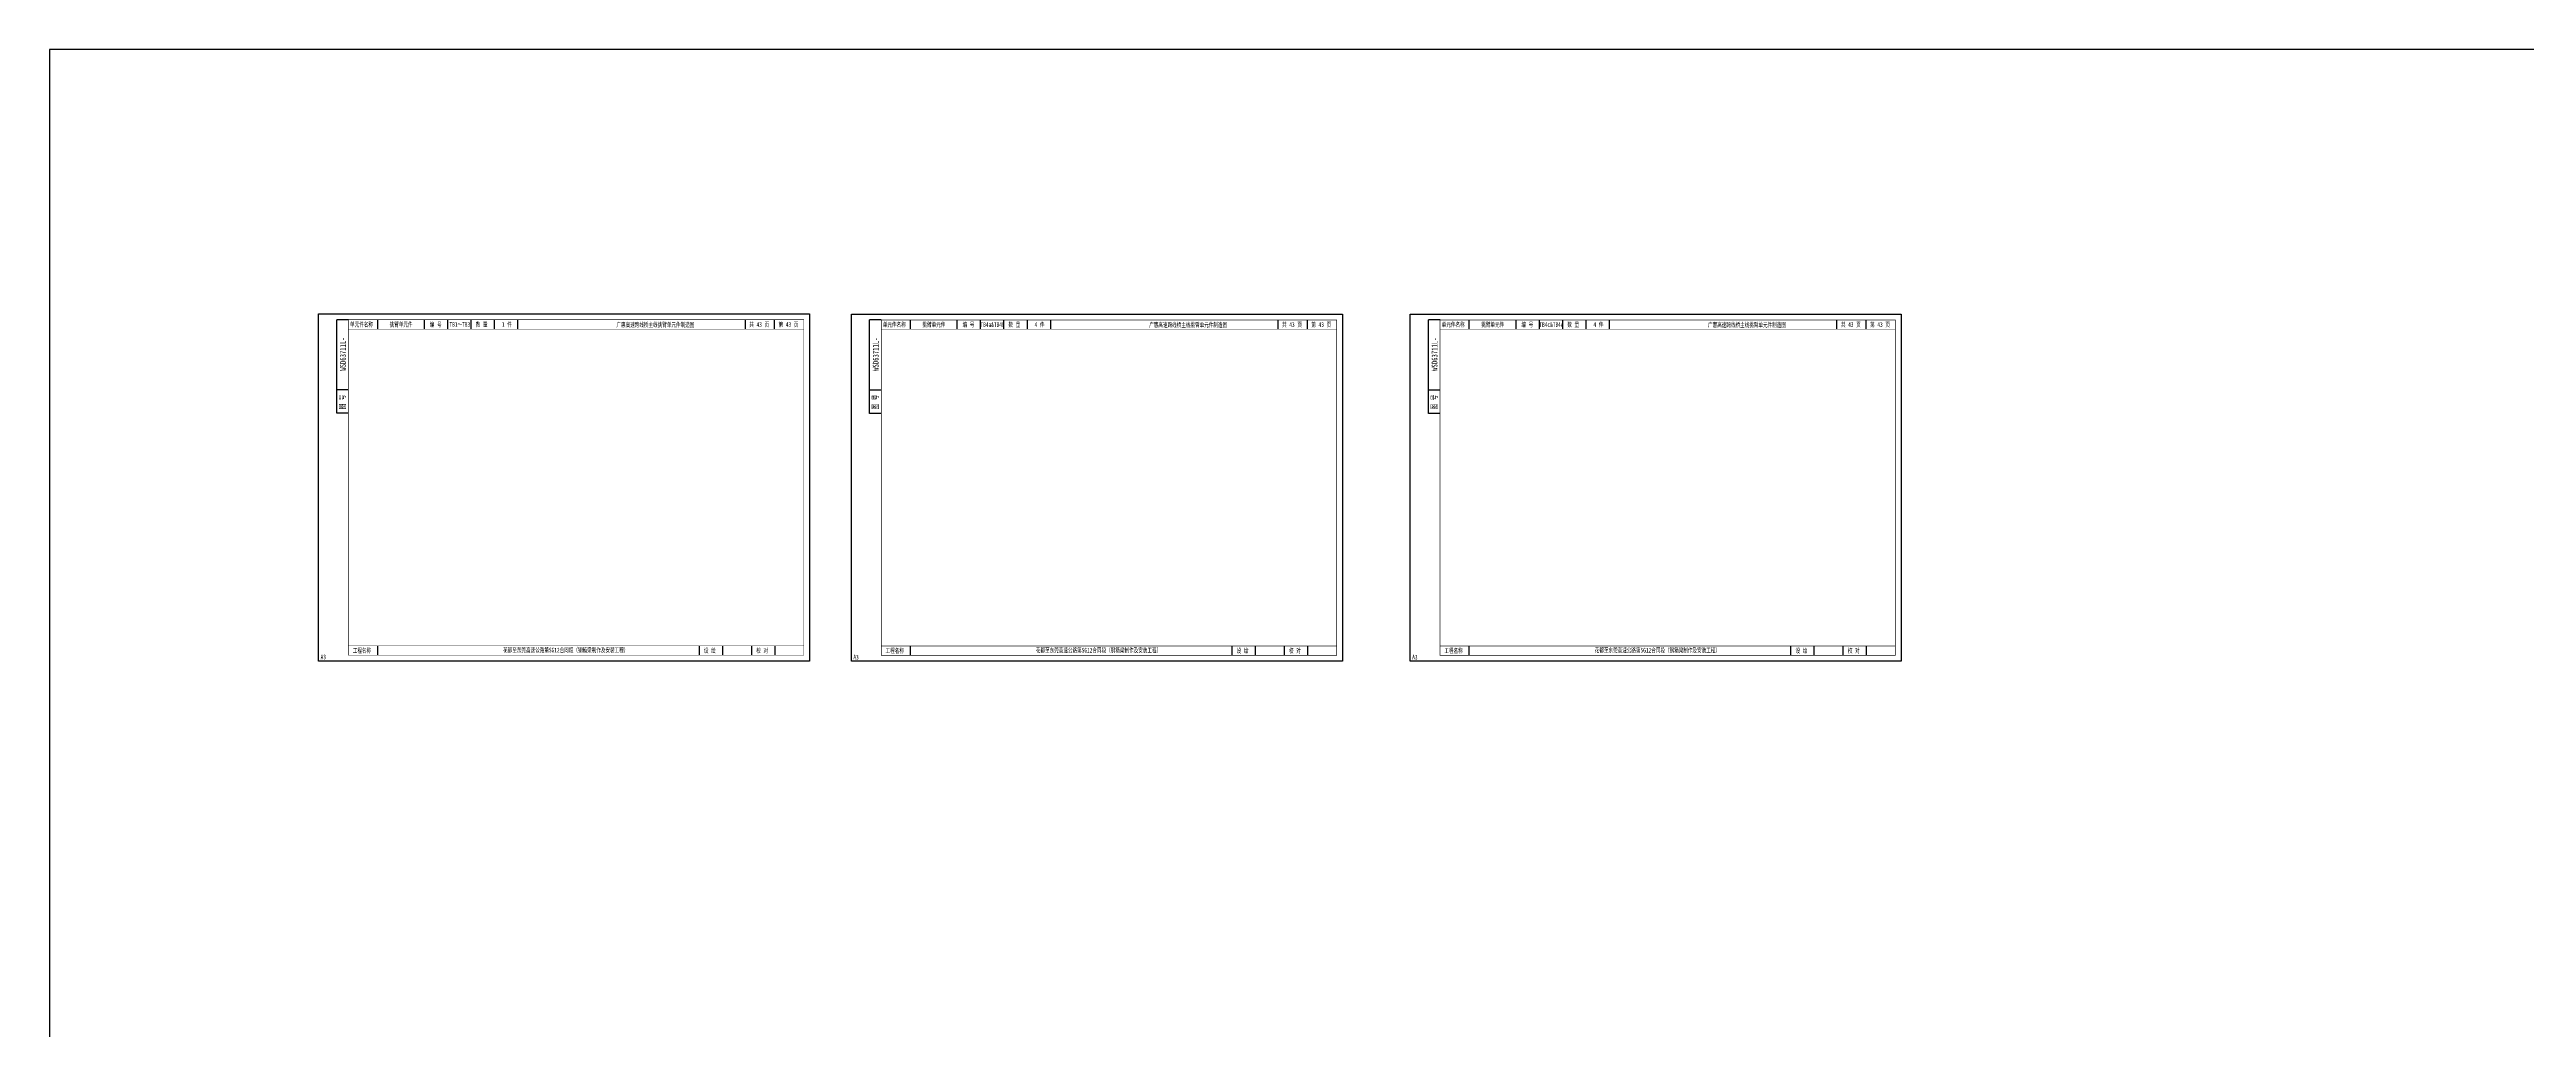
# Model space of a CAD drawing. Extents: x 1629247 to 2251351, y -601856 to -65897.
# Drawn here: x 1629247 to 1692801, y -124847 to -99691 of the extents above; entities that cross this region are included whole.
import ezdxf
from ezdxf.enums import TextEntityAlignment as Align

# ---------------------------------------------------------------- set-up
doc = ezdxf.new("R2010")
doc.units = 0
doc.header["$LTSCALE"] = 2
doc.header["$MEASUREMENT"] = 0
doc.layers.get('0').update_dxf_attribs({"linetype": 'CONTINUOUS'})
doc.layers.add('A3', color=7, linetype='CONTINUOUS')
doc.styles.add('仿宋', font='仿宋_GB2312_1.ttf', dxfattribs={"width": 0.7})

msp = doc.modelspace()

# ---------------------------------------------------------------- linework, layer by layer
at = {"color": 7, "ltscale": 3}
msp.add_lwpolyline([(2057050.8, -99691.1), (1629247.3, -99691.1), (1629247.3, -601856.5), (2057050.8, -601856.5)], close=True, dxfattribs=at)
at = {"layer": 'A3'}
for p, q in [((1636617, -109028.1), (1636617, -106628.1)), ((1636917, -106628.1), (1636617, -106628.1)), ((1637667, -106868.1), (1637667, -106628.1)), ((1638867, -106868.1), (1638867, -106628.1)), ((1639467, -106868.1), (1639467, -106628.1)), ((1640067, -106868.1), (1640067, -106628.1)), ((1640667, -106868.1), (1640667, -106628.1)), ((1641267, -106868.1), (1641267, -106628.1)), ((1647100.5, -106868.1), (1647100.5, -106628.1)), ((1647850.5, -106868.1), (1647850.5, -106628.1)), ((1650287.2, -109032), (1650287.2, -106632)), ((1650587.2, -106632), (1650287.2, -106632)), ((1651337.2, -106872), (1651337.2, -106632)), ((1652537.2, -106872), (1652537.2, -106632)), ((1653137.2, -106872), (1653137.2, -106632)), ((1653737.2, -106872), (1653737.2, -106632)), ((1654337.2, -106872), (1654337.2, -106632)), ((1654937.2, -106872), (1654937.2, -106632)), ((1660770.7, -106872), (1660770.7, -106632)), ((1661520.7, -106872), (1661520.7, -106632)), ((1664626, -109032), (1664626, -106632)), ((1664926, -106632), (1664626, -106632)), ((1665676, -106872), (1665676, -106632)), ((1666876, -106872), (1666876, -106632)), ((1667476, -106872), (1667476, -106632)), ((1668076, -106872), (1668076, -106632)), ((1668676, -106872), (1668676, -106632)), ((1669276, -106872), (1669276, -106632)), ((1675109.5, -106872), (1675109.5, -106632)), ((1675859.5, -106872), (1675859.5, -106632)), ((1636917, -108428.1), (1636617, -108428.1)), ((1650587.2, -108432), (1650287.2, -108432)), ((1664926, -108432), (1664626, -108432)), ((1636917, -109028.1), (1636617, -109028.1)), ((1650587.2, -109032), (1650287.2, -109032)), ((1664926, -109032), (1664626, -109032)), ((1637667, -115238.1), (1637667, -114998.1)), ((1645920, -115238.1), (1645920, -114998.1)), ((1646520, -115238.1), (1646520, -114998.1)), ((1647262.9, -115238.1), (1647262.9, -114998.1)), ((1647862.9, -115238.1), (1647862.9, -114998.1)), ((1651337.2, -115242), (1651337.2, -115002)), ((1659590.1, -115242), (1659590.1, -115002)), ((1660190.1, -115242), (1660190.1, -115002)), ((1660933, -115242), (1660933, -115002)), ((1661533, -115242), (1661533, -115002)), ((1665676, -115242), (1665676, -115002)), ((1673929, -115242), (1673929, -115002)), ((1674529, -115242), (1674529, -115002)), ((1675271.8, -115242), (1675271.8, -115002)), ((1675871.8, -115242), (1675871.8, -115002))]:
    msp.add_line(p, q, dxfattribs=at)
for points in [[(1648750.5, -106478.1), (1648750.5, -115388.1), (1636150.5, -115388.1), (1636150.5, -106478.1)], [(1662420.7, -106482), (1662420.7, -115392), (1649820.7, -115392), (1649820.7, -106482)], [(1676759.5, -106482), (1676759.5, -115392), (1664159.5, -115392), (1664159.5, -106482)]]:
    msp.add_lwpolyline(points, close=True, dxfattribs=at)
for points, const_width in [([(1636917, -106628.1), (1648600.5, -106628.1), (1648600.5, -115238.1), (1636917, -115238.1), (1636917, -106628.1)], 15), ([(1650587.2, -106632), (1662270.7, -106632), (1662270.7, -115242), (1650587.2, -115242), (1650587.2, -106632)], 15), ([(1664926, -106632), (1676609.5, -106632), (1676609.5, -115242), (1664926, -115242), (1664926, -106632)], 15), ([(1636917, -106868.1), (1648600.5, -106868.1)], 12), ([(1650587.2, -106872), (1662270.7, -106872)], 12), ([(1664926, -106872), (1676609.5, -106872)], 12), ([(1636917, -114998.1), (1648600.5, -114998.1)], 12), ([(1650587.2, -115002), (1662270.7, -115002)], 12), ([(1664926, -115002), (1676609.5, -115002)], 12)]:
    msp.add_lwpolyline(points, dxfattribs=dict(at, const_width=const_width))

# ---------------------------------------------------------------- texts
at = {"layer": 'A3', "color": 7, "linetype": 'Continuous', "style": '仿宋', "width": 0.7}
for s, p in [('单元件名称', (1636958.7, -106808.2)), ('编 号', (1639004.3, -106808.2)), ('数 量', (1640182, -106808.2)), ('共 43 页', (1647202, -106808.2)), ('第 43 页', (1647952, -106808.2)), ('单元件名称', (1650628.8, -106812.2)), ('编 号', (1652674.4, -106812.2)), ('数 量', (1653852.1, -106812.2)), ('共 43 页', (1660872.2, -106812.2)), ('第 43 页', (1661622.2, -106812.2)), ('单元件名称', (1664967.7, -106812.2)), ('编 号', (1667013.3, -106812.2)), ('数 量', (1668190.9, -106812.2)), ('共 43 页', (1675211, -106812.2)), ('第 43 页', (1675961, -106812.2)), ('花都至东莞高速公路第SG12合同段（钢箱梁制作及安装工程）', (1640884.9, -115166.4)), ('花都至东莞高速公路第SG12合同段（钢箱梁制作及安装工程）', (1654555, -115170.4)), ('花都至东莞高速公路第SG12合同段（钢箱梁制作及安装工程）', (1668893.8, -115170.4)), ('工程名称', (1637027.5, -115178.2)), ('设 绘', (1646037, -115178.2)), ('校 对', (1647379.9, -115178.2)), ('工程名称', (1650697.6, -115182.2)), ('设 绘', (1659707.2, -115182.2)), ('校 对', (1661050, -115182.2)), ('工程名称', (1665036.4, -115182.2)), ('设 绘', (1674046, -115182.2)), ('校 对', (1675388.9, -115182.2))]:
    msp.add_text(s, height=120, dxfattribs=at).set_placement(p)
at = {"layer": 'A3', "color": 6, "linetype": 'Continuous', "style": '仿宋', "width": 0.7}
for s, p in [('挑臂单元件', (1638268.4, -106808.2)), ('TB1～TB3', (1639774.1, -106808.2)), ('1 件', (1640980.2, -106808.2)), ('挑臂单元件', (1651938.6, -106812.2)), ('TB4a&TB4b', (1653444.2, -106812.2)), ('4 件', (1654650.4, -106812.2)), ('挑臂单元件', (1666277.4, -106812.2)), ('TB4c&TB4d', (1667783.1, -106812.2)), ('4 件', (1668989.2, -106812.2))]:
    msp.add_text(s, height=120, dxfattribs=at).set_placement(p, align=Align.CENTER)
for p in [(1643793, -106815.4), (1657463.1, -106819.3), (1671801.9, -106819.3)]:
    msp.add_text('广惠高速跨线桥主线挑臂单元件制造图', height=120, dxfattribs=at).set_placement(p)
at = {"layer": 'A3', "color": 7, "linetype": 'Continuous', "style": '仿宋', "width": 0.7}
for p in [(1636850.8, -107507.2), (1650521, -107511.2), (1664859.8, -107511.2)]:
    msp.add_text('WSD63711L-', height=150, rotation=90, dxfattribs=at).set_placement(p, align=Align.CENTER)
for p in [(1636840, -108927.4), (1650510.1, -108931.3), (1664849, -108931.3)]:
    msp.add_text('图 号', height=150, rotation=90, dxfattribs=at).set_placement(p)
for p in [(1636270.9, -115344.6), (1649941, -115348.5), (1664279.9, -115348.5)]:
    msp.add_text('A3', height=120, dxfattribs=at).set_placement(p, align=Align.CENTER)

doc.saveas('drawing.dxf')
